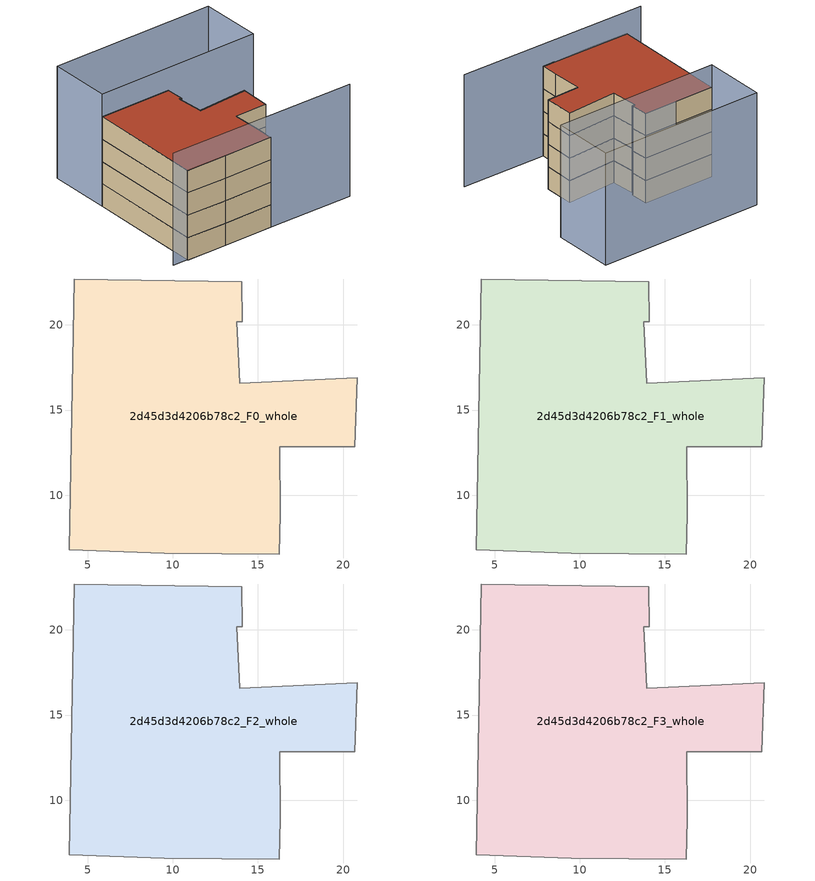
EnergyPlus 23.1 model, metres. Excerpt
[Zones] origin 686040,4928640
2d45d3d4206b78c2_F0_whole
 floor ground (EU_floor_Construction): 16.26,6.55 16.32,8.92 16.27,12.83 20.69,12.86 20.82,16.88 13.94,16.57 13.74,20.2 14.08,20.18 14.06,22.54 4.21,22.7 3.93,6.79 9.49,6.61 z0
 wall adiabatic (EU_wall_Construction): 20.69,12.86 16.27,12.83 16.32,8.92 16.26,6.55 9.49,6.61 3.93,6.79 4.21,22.7 14.06,22.54 14.08,20.18 13.74,20.2 13.94,16.57 20.82,16.88 20.69,12.86 z0:3
2d45d3d4206b78c2_F1_whole
 floor to 2d45d3d4206b78c2_F0_whole (EU_floor_Construction): 16.25,6.55 16.32,8.92 16.27,12.83 20.69,12.86 20.82,16.88 13.94,16.57 13.74,20.2 14.08,20.18 14.06,22.54 4.21,22.7 3.93,6.79 9.49,6.61 z3
 wall adiabatic (EU_wall_Construction): 20.69,12.86 16.27,12.83 16.32,8.92 16.26,6.55 9.49,6.61 3.93,6.79 4.21,22.7 14.06,22.54 14.08,20.18 13.74,20.2 13.94,16.57 20.82,16.88 20.69,12.86 z3:6
2d45d3d4206b78c2_F2_whole
 floor to 2d45d3d4206b78c2_F1_whole (EU_floor_Construction): 16.25,6.55 16.32,8.92 16.27,12.83 20.69,12.86 20.82,16.88 13.94,16.57 13.74,20.2 14.08,20.18 14.06,22.54 4.21,22.7 3.93,6.79 9.49,6.61 z6
 wall adiabatic (EU_wall_Construction): 20.69,12.86 16.27,12.83 16.32,8.92 16.26,6.55 9.49,6.61 3.93,6.79 4.21,22.7 14.06,22.54 14.08,20.18 13.74,20.2 13.94,16.57 20.82,16.88 20.69,12.86 z6:9
2d45d3d4206b78c2_F3_whole
 floor to 2d45d3d4206b78c2_F2_whole (EU_floor_Construction): 16.25,6.55 16.32,8.92 16.27,12.83 20.69,12.86 20.82,16.88 13.94,16.57 13.74,20.2 14.08,20.18 14.06,22.54 4.21,22.7 3.93,6.79 9.49,6.61 z9
 wall adiabatic (EU_wall_Construction): 20.69,12.86 16.27,12.83 16.32,8.92 16.26,6.55 9.49,6.61 3.93,6.79 4.21,22.7 14.06,22.54 14.08,20.18 13.74,20.2 13.94,16.57 20.82,16.88 20.69,12.86 z9:12
 roof outside (EU_roof_Construction): 20.82,16.88 20.69,12.86 16.27,12.83 16.32,8.92 16.26,6.55 9.49,6.61 3.93,6.79 4.21,22.7 14.06,22.54 14.08,20.18 13.74,20.2 13.94,16.57 z12
shading: 1.94,6.96 27.81,6.22 / 26.61,22.35 4.22,22.69 / 4.22,22.69 4.35,30.98 / 4.35,30.98 26.74,30.64 / 26.74,30.64 26.61,22.35 z0:15
[Building]
EU S2 Campaign: North Axis=0; Terrain=City; Solar Distribution=FullExterior
[Site:Location]
Bologna: Latitude=44.5; Longitude=11.25; Time Zone=1; Elevation=37
[SizingPeriod:WeatherFileDays]
AnnualSizingPeriod: Begin Month=1; Begin Day of Month=1; End Month=12; End Day of Month=31; Day of Week for Start Day=Monday; Use Weather File Daylight Saving Period=No; Use Weather File Rain and Snow Indicators=No
[MATERIAL]
EU_InternalMass_Material: Roughness=MediumRough; Thickness=0.1; Conductivity=1; Density=1800; Specific Heat=900; Thermal Absorptance=0.9; Solar Absorptance=0.7; Visible Absorptance=0.7
[MATERIAL:NOMASS] Roughness=MediumRough; Thermal Absorptance=0.9; Solar Absorptance=0.7; Visible Absorptance=0.7
Name | Thermal Resistance
EU_wall_NoMass | 0.937881
EU_roof_NoMass | 0.548572
EU_floor_NoMass | 0.71348
[CONSTRUCTION]
EU_wall_Construction: EU_wall_NoMass
EU_roof_Construction: EU_roof_NoMass
EU_floor_Construction: EU_floor_NoMass
EU_InternalMass_Construction: EU_InternalMass_Material
[ZONE] Type=1; Multiplier=1; Ceiling Height=autocalculate; Volume=596.367; Floor Area=autocalculate; Part of Total Floor Area=Yes
2d45d3d4206b78c2_F0_whole; 2d45d3d4206b78c2_F1_whole; 2d45d3d4206b78c2_F2_whole; 2d45d3d4206b78c2_F3_whole
[INTERNALMASS] Construction=EU_InternalMass_Construction; Surface Area=198.789
Name | Zone or ZoneList
2d45d3d4206b78c2_F0_whole_EU_InternalMass | 2d45d3d4206b78c2_F0_whole
2d45d3d4206b78c2_F1_whole_EU_InternalMass | 2d45d3d4206b78c2_F1_whole
2d45d3d4206b78c2_F2_whole_EU_InternalMass | 2d45d3d4206b78c2_F2_whole
2d45d3d4206b78c2_F3_whole_EU_InternalMass | 2d45d3d4206b78c2_F3_whole
[OTHEREQUIPMENT] Fuel Type=Electricity; Design Level Calculation Method=Watts/Area; Power per Zone Floor Area=1; Fraction Latent=0; Fraction Radiant=0; Fraction Lost=0; Carbon Dioxide Generation Rate=0; EndUse Subcategory=EU_Step8_InternalGains
Name | Zone or ZoneList or Space or SpaceList | Schedule
EU_Step8_InternalGain_2d45d3d4206b78c2_F0_whole_f000 | 2d45d3d4206b78c2_F0_whole | EU_Step8_GainSchedule_2d45d3d4206b78c2_F0_whole_f000
EU_Step8_InternalGain_2d45d3d4206b78c2_F1_whole_f000 | 2d45d3d4206b78c2_F1_whole | EU_Step8_GainSchedule_2d45d3d4206b78c2_F1_whole_f000
EU_Step8_InternalGain_2d45d3d4206b78c2_F2_whole_f000 | 2d45d3d4206b78c2_F2_whole | EU_Step8_GainSchedule_2d45d3d4206b78c2_F2_whole_f000
EU_Step8_InternalGain_2d45d3d4206b78c2_F3_whole_f000 | 2d45d3d4206b78c2_F3_whole | EU_Step8_GainSchedule_2d45d3d4206b78c2_F3_whole_f000
[ZONEVENTILATION:DESIGNFLOWRATE] Schedule=EU_AlwaysOn; Design Flow Rate Calculation Method=AirChanges/Hour; Air Changes per Hour=0.687892; Ventilation Type=Natural; Fan Pressure Rise=0; Fan Total Efficiency=1; Constant Term Coefficient=1; Temperature Term Coefficient=0; Velocity Term Coefficient=0; Velocity Squared Term Coefficient=0; Minimum Indoor Temperature=-100; Maximum Indoor Temperature=100; Delta Temperature=-100; Minimum Outdoor Temperature=-100; Maximum Outdoor Temperature=100; Maximum Wind Speed=40
Name | Zone or ZoneList or Space or SpaceList
EU_ConstantAir_2d45d3d4206b78c2_F0_whole | 2d45d3d4206b78c2_F0_whole
EU_ConstantAir_2d45d3d4206b78c2_F1_whole | 2d45d3d4206b78c2_F1_whole
EU_ConstantAir_2d45d3d4206b78c2_F2_whole | 2d45d3d4206b78c2_F2_whole
EU_ConstantAir_2d45d3d4206b78c2_F3_whole | 2d45d3d4206b78c2_F3_whole
[HVACTEMPLATE:THERMOSTAT] Constant Heating Setpoint=20; Constant Cooling Setpoint=50
EU_HeatOnly_2d45d3d4206b78c2_F0_whole; EU_HeatOnly_2d45d3d4206b78c2_F1_whole; EU_HeatOnly_2d45d3d4206b78c2_F2_whole; EU_HeatOnly_2d45d3d4206b78c2_F3_whole
[HVACTEMPLATE:ZONE:IDEALLOADSAIRSYSTEM] System Availability Schedule=EU_AlwaysOn; Maximum Heating Supply Air Temperature=50; Minimum Cooling Supply Air Temperature=13; Maximum Heating Supply Air Humidity Ratio=0.0156; Minimum Cooling Supply Air Humidity Ratio=0.0077; Heating Limit=NoLimit; Cooling Limit=NoLimit; Heating Availability Schedule=EU_AlwaysOn; Cooling Availability Schedule=EU_CoolingOff; Dehumidification Control Type=ConstantSensibleHeatRatio; Cooling Sensible Heat Ratio=0.7; Dehumidification Setpoint=60; Humidification Control Type=None; Humidification Setpoint=30; Outdoor Air Method=None; Outdoor Air Flow Rate per Person=0.00944; Outdoor Air Flow Rate per Zone Floor Area=0; Outdoor Air Flow Rate per Zone=0; Demand Controlled Ventilation Type=None; Outdoor Air Economizer Type=NoEconomizer; Heat Recovery Type=None; Sensible Heat Recovery Effectiveness=0.7; Latent Heat Recovery Effectiveness=0.65
Name | Template Thermostat
2d45d3d4206b78c2_F0_whole | EU_HeatOnly_2d45d3d4206b78c2_F0_whole
2d45d3d4206b78c2_F1_whole | EU_HeatOnly_2d45d3d4206b78c2_F1_whole
2d45d3d4206b78c2_F2_whole | EU_HeatOnly_2d45d3d4206b78c2_F2_whole
2d45d3d4206b78c2_F3_whole | EU_HeatOnly_2d45d3d4206b78c2_F3_whole
[SIZING:ZONE] Zone Cooling Design Supply Air Temperature Input Method=SupplyAirTemperature; Zone Cooling Design Supply Air Temperature=13; Zone Heating Design Supply Air Temperature Input Method=SupplyAirTemperature; Zone Heating Design Supply Air Temperature=50; Zone Cooling Design Supply Air Humidity Ratio=0.008; Zone Heating Design Supply Air Humidity Ratio=0.008; Cooling Design Air Flow Method=DesignDay; Cooling Design Air Flow Rate=0; Cooling Minimum Air Flow per Zone Floor Area=0.000762; Cooling Minimum Air Flow=0; Cooling Minimum Air Flow Fraction=0.2; Heating Design Air Flow Method=DesignDay; Heating Design Air Flow Rate=0; Heating Maximum Air Flow per Zone Floor Area=0.002032; Heating Maximum Air Flow=0.141576; Heating Maximum Air Flow Fraction=0.3; Account for Dedicated Outdoor Air System=No; Dedicated Outdoor Air System Control Strategy=NeutralSupplyAir; Dedicated Outdoor Air Low Setpoint Temperature for Design=autosize; Dedicated Outdoor Air High Setpoint Temperature for Design=autosize; Zone Load Sizing Method=Sensible Load Only No Latent Load; Zone Latent Cooling Design Supply Air Humidity Ratio Input Method=HumidityRatioDifference; Zone Cooling Design Supply Air Humidity Ratio Difference=0.005; Zone Latent Heating Design Supply Air Humidity Ratio Input Method=HumidityRatioDifference; Zone Humidification Design Supply Air Humidity Ratio Difference=0.005
2d45d3d4206b78c2_F0_whole; 2d45d3d4206b78c2_F1_whole; 2d45d3d4206b78c2_F2_whole; 2d45d3d4206b78c2_F3_whole
[SCHEDULE:CONSTANT]
Name | Hourly Value
EU_AlwaysOn | 1
EU_CoolingOff | 0
[SCHEDULE:FILE] Column Number=1; Rows to Skip at Top=0; Number of Hours of Data=8760; Column Separator=Comma; Interpolate to Timestep=No; Minutes per Item=60; Adjust Schedule for Daylight Savings=Yes
Name | File
EU_Step8_GainSchedule_2d45d3d4206b78c2_F0_whole_f000 | ../../schedules/2d45d3d4206b78c2/2d45d3d4206b78c2_F0_whole_f000_gain.csv
EU_Step8_GainSchedule_2d45d3d4206b78c2_F1_whole_f000 | ../../schedules/2d45d3d4206b78c2/2d45d3d4206b78c2_F1_whole_f000_gain.csv
EU_Step8_GainSchedule_2d45d3d4206b78c2_F2_whole_f000 | ../../schedules/2d45d3d4206b78c2/2d45d3d4206b78c2_F2_whole_f000_gain.csv
EU_Step8_GainSchedule_2d45d3d4206b78c2_F3_whole_f000 | ../../schedules/2d45d3d4206b78c2/2d45d3d4206b78c2_F3_whole_f000_gain.csv
